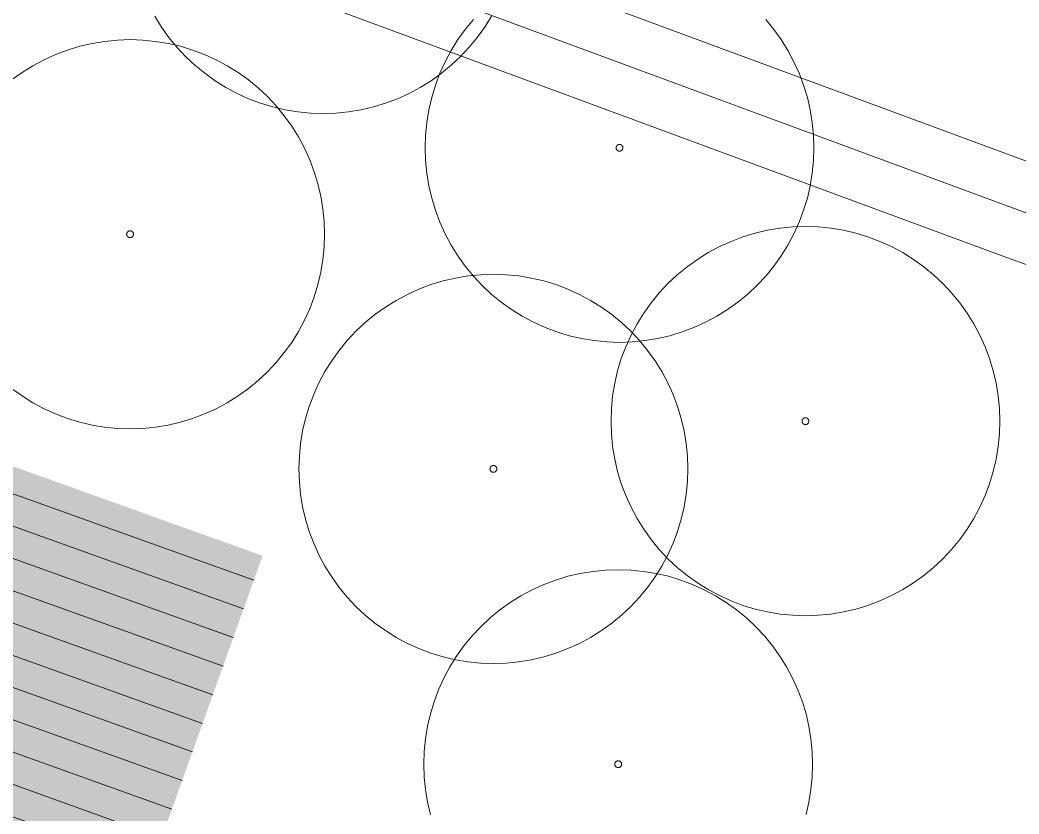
# Model space of a CAD drawing. Header units: inches. Extents: x 501854 to 503583, y 4345579 to 4347155.
# Drawn here: x 502503.23 to 502523.78, y 4346448.13 to 4346464.46 of the extents above; entities that cross this region are included whole.
import ezdxf

# ---------------------------------------------------------------- set-up
doc = ezdxf.new("R2010")
doc.units = ezdxf.units.IN
doc.header["$MEASUREMENT"] = 0
for name, color, linetype, lineweight in [('cp_alberi_linea', 252, 'Continuous', 9), ('cp_canne_tratteggio', 16, 'Continuous', 0), ('cp_piattaforme_tratteggio', 16, 'Continuous', 0), ('cp_recinzioni leggere_linea', 132, 'Continuous', 9), ('cp_retino nav', 124, 'Continuous', 13), ('cp_vegetazione_linee', 34, 'Continuous', 5)]:
    doc.layers.add(name, color=color, linetype=linetype, lineweight=lineweight)

msp = doc.modelspace()

# ---------------------------------------------------------------- hatches: boundary and pattern name
at = {"layer": 'cp_canne_tratteggio', "lineweight": 25}
h = msp.add_hatch(dxfattribs=at)
h.set_pattern_fill('AR-SAND', color=256, scale=1.5, angle=25)
h.set_pattern_definition([(64.2604, (502743.642, 4346446.89), (-1.385729, 2.538138), [0, -2.28, 0, -2.55, 0, -2.4375]), (34.2604, (502743.642, 4346446.89), (0.464291, 4.97512), [0, -1.23, 0, -2.055, 0, -0.7875]), (354.2604, (502741.9946, 4346446.0592), (4.167091, 2.1108425), [0, -0.75, 0, -2.7, 0, -3.525]), (344.2604, (502741.9946, 4346446.059), (3.433469, 3.205822), [0, -0.375, 0, -1.77, 0, -2.025])])
h.paths.add_polyline_path([(501986.281, 4346399.105), (501992.935, 4346401.656, -0.087858), (502078.709, 4346409.996), (502055.176, 4346414.128), (502047.071, 4346414.128), (502025.651, 4346411.815), (502013.493, 4346410.948), (502005.099, 4346407.913), (501993.376, 4346406.178), (501985.56, 4346402.565), (501978.787, 4346403.354), (501975.795, 4346402.313), (501965.994, 4346398.9), (501964.513, 4346399.967), (501961.036, 4346399.377), (501962.485, 4346390.561), (501963.844, 4346390.744), (501967.866, 4346392.12), (501971.252, 4346393.39), (501974.533, 4346394.66), (501979.402, 4346396.565)])
h.paths.add_polyline_path([(502122.318, 4346406.595), (502113.821, 4346407.327), (502102.834, 4346410.692), (502094.776, 4346410.253), (502093.479, 4346408.389, -0.035951), (502128.187, 4346400.979, 0.258775), (502196.159, 4346400.784, -0.063887), (502290.862, 4346433.897), (502290.862, 4346435.079), (502280.765, 4346435.569), (502257.539, 4346429.251), (502239.698, 4346421.898), (502222.613, 4346417.467), (502208.549, 4346409.046), (502193.63, 4346406.067), (502190.347, 4346403.683), (502187.363, 4346401.001), (502176.025, 4346397.127), (502167.371, 4346396.68), (502159.464, 4346394.892), (502138.873, 4346399.28), (502134.918, 4346402.791)])
h.paths.add_polyline_path([(502082.177, 4346412.009), (502078.709, 4346409.996, -0.015034), (502093.479, 4346408.389)])
h.paths.add_polyline_path([(502353.44, 4346437.805), (502354.244, 4346437.9), (502354.964, 4346438.069), (502355.547, 4346438.302), (502356.563, 4346438.725), (502358.087, 4346439.318), (502361.452, 4346440.821), (502363.483, 4346441.012), (502364.457, 4346441.117), (502365.369, 4346441.35), (502367.418, 4346442.095), (502371.102, 4346442.109), (502371.631, 4346442.175), (502372.491, 4346442.44), (502374.304, 4346443.293), (502376.262, 4346443.763), (502378.312, 4346444.093), (502380.584, 4346444.453), (502380.673, 4346444.471), (502380.76, 4346444.498), (502383.669, 4346445.521), (502386.395, 4346446.699), (502394.491, 4346449.874), (502399.095, 4346451.621), (502406.16, 4346454.081), (502409.811, 4346455.272), (502413.541, 4346456.463), (502419.206, 4346458.222), (502423.489, 4346459.318), (502428.518, 4346459.416), (502430.836, 4346458.9), (502430.914, 4346458.886), (502430.993, 4346458.878), (502431.073, 4346458.876), (502431.153, 4346458.881), (502433.057, 4346459.071), (502434.565, 4346459.23), (502436.708, 4346459.151), (502440.607, 4346458.851), (502442.907, 4346458.276), (502445.462, 4346456.328), (502446.313, 4346455.579), (502447.979, 4346454.316), (502448.702, 4346453.847), (502450.589, 4346452.859), (502452.556, 4346450.76), (502453.244, 4346450.469), (502454.62, 4346450.311), (502456.632, 4346450.578), (502458.764, 4346451.027), (502461.394, 4346450.896), (502463.775, 4346450.816), (502465.978, 4346450.824), (502468.141, 4346450.737), (502472.745, 4346450.975), (502476.475, 4346451.055), (502480.67, 4346450.872), (502484.119, 4346450.105), (502484.594, 4346449.605), (502485.876, 4346449.214), (502487.584, 4346449.214), (502487.954, 4346450.248), (502482.423, 4346452.229), (502477.963, 4346453.837), (502471.707, 4346453.775), (502467.867, 4346453.899), (502462.23, 4346454.085), (502449.304, 4346457.705), (502448.036, 4346460.08), (502444.59, 4346462.583), (502438.482, 4346461.957), (502425.325, 4346461.645), (502408.566, 4346456.483), (502391.651, 4346451.165), (502384.446, 4346450.383), (502375.519, 4346446.941), (502356.375, 4346443.499), (502353.164, 4346441.458), (502348.98, 4346439.32), (502335.746, 4346437.863), (502321.539, 4346434.462), (502311.987, 4346435.116), (502308.869, 4346435.113), (502308.869, 4346433.462), (502311.87, 4346433.28), (502313.105, 4346433.175), (502317.259, 4346432.963), (502320.022, 4346432.81), (502320.095, 4346432.809), (502320.167, 4346432.813), (502320.184, 4346432.815), (502323.397, 4346433.772), (502326.917, 4346434.228), (502330.279, 4346434.155), (502330.79, 4346434.216), (502333.195, 4346434.963), (502334.981, 4346434.82), (502336.092, 4346434.851), (502337.68, 4346434.851), (502339.823, 4346435.014), (502342.598, 4346435.624), (502344.93, 4346435.846), (502347.955, 4346436.558), (502349.731, 4346437.279), (502351.928, 4346437.686)])
h.paths.add_polyline_path([(502768.185, 4346429.638), (502763.485, 4346428.055), (502757.435, 4346427.839), (502754.975, 4346427.752), (502747.195, 4346428.991), (502747.239, 4346427.582), (502750.564, 4346426.502), (502752.866, 4346426.184), (502755.644, 4346426.105), (502757.708, 4346426.263), (502759.613, 4346426.581), (502761.915, 4346426.978), (502764.058, 4346426.978), (502766.36, 4346427.057), (502768.257, 4346427.328)])
at = {"layer": 'cp_piattaforme_tratteggio'}
h = msp.add_hatch(dxfattribs=at)
h.set_pattern_fill('ANSI31', color=256, scale=5, angle=-225)
h.set_pattern_definition([(160.2992, (502484.5595, 4346440.7671), (-0.210693, -0.588416), [])])
h.paths.add_polyline_path([(502508.221, 4346453.442), (502491.271, 4346459.512), (502488.406, 4346451.509), (502488.406, 4346451.509), (502487.732, 4346449.626), (502484.559, 4346440.767), (502501.509, 4346434.698), (502505.356, 4346445.44)])
h.paths.add_polyline_path([(502502.731, 4346447.007), (502499.696, 4346438.534), (502488.394, 4346442.581), (502491.414, 4346451.011), (502491.429, 4346451.054)], flags=16)
at = {"layer": 'cp_retino nav'}
h = msp.add_hatch(color=256, dxfattribs=at)
h.dxf.hatch_style = 1
h.paths.add_polyline_path([(502488.406, 4346451.509), (502488.406, 4346451.509), (502487.732, 4346449.626), (502484.559, 4346440.767), (502501.509, 4346434.698), (502505.356, 4346445.44), (502505.556, 4346445.998), (502505.555, 4346445.998), (502506.23, 4346447.88), (502508.221, 4346453.442), (502500.733, 4346456.124), (502500.693, 4346456.036), (502500.57, 4346455.805), (502500.432, 4346455.583), (502500.279, 4346455.37), (502500.113, 4346455.168), (502499.934, 4346454.977), (502499.743, 4346454.798), (502499.541, 4346454.632), (502499.328, 4346454.48), (502499.106, 4346454.341), (502498.875, 4346454.218), (502498.637, 4346454.11), (502498.392, 4346454.018), (502498.141, 4346453.942), (502497.886, 4346453.882), (502497.628, 4346453.84), (502497.368, 4346453.814), (502497.106, 4346453.805), (502496.844, 4346453.814), (502496.584, 4346453.84), (502496.326, 4346453.882), (502496.071, 4346453.942), (502495.82, 4346454.018), (502495.575, 4346454.11), (502495.337, 4346454.218), (502495.106, 4346454.341), (502494.884, 4346454.48), (502494.671, 4346454.632), (502494.469, 4346454.798), (502494.277, 4346454.977), (502494.099, 4346455.168), (502493.932, 4346455.37), (502493.78, 4346455.583), (502493.642, 4346455.805), (502493.518, 4346456.036), (502493.41, 4346456.275), (502493.318, 4346456.52), (502493.242, 4346456.77), (502493.183, 4346457.025), (502493.14, 4346457.283), (502493.114, 4346457.544), (502493.106, 4346457.805), (502493.114, 4346458.067), (502493.14, 4346458.328), (502493.183, 4346458.586), (502493.235, 4346458.809), (502491.271, 4346459.512)])
h.paths.add_polyline_path([(502491.429, 4346451.054), (502502.731, 4346447.007), (502499.696, 4346438.534), (502488.394, 4346442.581), (502491.414, 4346451.011)], flags=16)

# ---------------------------------------------------------------- linework, layer by layer
at = {"layer": 'cp_alberi_linea'}
for points in [[(502506.002, 4346464.534), (502506.14, 4346464.312), (502506.292, 4346464.099), (502506.459, 4346463.897), (502506.637, 4346463.706), (502506.829, 4346463.527), (502507.031, 4346463.361), (502507.244, 4346463.208), (502507.466, 4346463.07), (502507.697, 4346462.947), (502507.935, 4346462.839), (502508.18, 4346462.746), (502508.431, 4346462.67), (502508.686, 4346462.611), (502508.944, 4346462.568), (502509.204, 4346462.543), (502509.466, 4346462.534), (502509.728, 4346462.543), (502509.988, 4346462.568), (502510.246, 4346462.611), (502510.501, 4346462.67), (502510.752, 4346462.746), (502510.997, 4346462.839), (502511.235, 4346462.947), (502511.466, 4346463.07), (502511.688, 4346463.208), (502511.901, 4346463.361), (502512.103, 4346463.527), (502512.294, 4346463.706), (502512.473, 4346463.897), (502512.639, 4346464.099), (502512.792, 4346464.312), (502512.93, 4346464.534)], [(502512.557, 4346464.468), (502512.391, 4346464.265), (502512.238, 4346464.053), (502512.1, 4346463.83), (502511.977, 4346463.599), (502511.868, 4346463.361), (502511.776, 4346463.116), (502511.7, 4346462.866), (502511.641, 4346462.611), (502511.598, 4346462.352), (502511.573, 4346462.092), (502511.564, 4346461.83), (502511.573, 4346461.569), (502511.598, 4346461.308), (502511.641, 4346461.05), (502511.7, 4346460.795), (502511.776, 4346460.545), (502511.868, 4346460.3), (502511.977, 4346460.061), (502512.1, 4346459.83), (502512.238, 4346459.608), (502512.391, 4346459.395), (502512.557, 4346459.193), (502512.736, 4346459.002), (502512.927, 4346458.823), (502513.129, 4346458.657), (502513.342, 4346458.504), (502513.564, 4346458.366), (502513.795, 4346458.243), (502514.033, 4346458.135), (502514.278, 4346458.043), (502514.529, 4346457.967), (502514.784, 4346457.907), (502515.042, 4346457.865), (502515.302, 4346457.839), (502515.564, 4346457.83), (502515.826, 4346457.839), (502516.086, 4346457.865), (502516.344, 4346457.907), (502516.599, 4346457.967), (502516.85, 4346458.043), (502517.095, 4346458.135), (502517.333, 4346458.243), (502517.564, 4346458.366), (502517.786, 4346458.504), (502517.999, 4346458.657), (502518.201, 4346458.823), (502518.392, 4346459.002), (502518.571, 4346459.193), (502518.737, 4346459.395), (502518.89, 4346459.608), (502519.028, 4346459.83), (502519.151, 4346460.061), (502519.26, 4346460.3), (502519.352, 4346460.545), (502519.428, 4346460.795), (502519.487, 4346461.05), (502519.53, 4346461.308), (502519.555, 4346461.569), (502519.564, 4346461.83), (502519.555, 4346462.092), (502519.53, 4346462.352), (502519.487, 4346462.611), (502519.428, 4346462.866), (502519.352, 4346463.116), (502519.26, 4346463.361), (502519.151, 4346463.599), (502519.028, 4346463.83), (502518.89, 4346464.053), (502518.737, 4346464.265), (502518.571, 4346464.468)], [(502503.06, 4346456.879), (502503.273, 4346456.727), (502503.495, 4346456.589), (502503.726, 4346456.465), (502503.964, 4346456.357), (502504.209, 4346456.265), (502504.46, 4346456.189), (502504.715, 4346456.13), (502504.973, 4346456.087), (502505.234, 4346456.061), (502505.495, 4346456.053), (502505.757, 4346456.061), (502506.017, 4346456.087), (502506.276, 4346456.13), (502506.53, 4346456.189), (502506.781, 4346456.265), (502507.026, 4346456.357), (502507.264, 4346456.465), (502507.495, 4346456.589), (502507.717, 4346456.727), (502507.93, 4346456.879), (502508.133, 4346457.045), (502508.324, 4346457.224), (502508.503, 4346457.415), (502508.669, 4346457.618), (502508.821, 4346457.83), (502508.959, 4346458.053), (502509.083, 4346458.284), (502509.191, 4346458.522), (502509.283, 4346458.767), (502509.359, 4346459.017), (502509.418, 4346459.272), (502509.461, 4346459.531), (502509.487, 4346459.791), (502509.495, 4346460.053), (502509.487, 4346460.314), (502509.461, 4346460.575), (502509.418, 4346460.833), (502509.359, 4346461.088), (502509.283, 4346461.338), (502509.191, 4346461.583), (502509.083, 4346461.822), (502508.959, 4346462.053), (502508.821, 4346462.275), (502508.669, 4346462.488), (502508.503, 4346462.69), (502508.324, 4346462.881), (502508.133, 4346463.06), (502507.93, 4346463.226), (502507.717, 4346463.379), (502507.495, 4346463.517), (502507.264, 4346463.64), (502507.026, 4346463.748), (502506.781, 4346463.84), (502506.53, 4346463.916), (502506.276, 4346463.976), (502506.017, 4346464.018), (502505.757, 4346464.044), (502505.495, 4346464.053), (502505.234, 4346464.044), (502504.973, 4346464.018), (502504.715, 4346463.976), (502504.46, 4346463.916), (502504.209, 4346463.84), (502503.964, 4346463.748), (502503.726, 4346463.64), (502503.495, 4346463.517), (502503.273, 4346463.379), (502503.06, 4346463.226)], [(502505.393, 4346454.455), (502505.393, 4346454.455)], [(502519.401, 4346448.121), (502519.46, 4346448.376), (502519.503, 4346448.634), (502519.529, 4346448.894), (502519.537, 4346449.156), (502519.529, 4346449.417), (502519.503, 4346449.678), (502519.46, 4346449.936), (502519.401, 4346450.191), (502519.325, 4346450.442), (502519.233, 4346450.687), (502519.125, 4346450.925), (502519.001, 4346451.156), (502518.863, 4346451.378), (502518.711, 4346451.591), (502518.544, 4346451.793), (502518.366, 4346451.984), (502518.174, 4346452.163), (502517.972, 4346452.329), (502517.759, 4346452.482), (502517.537, 4346452.62), (502517.306, 4346452.743), (502517.068, 4346452.851), (502516.823, 4346452.944), (502516.572, 4346453.02), (502516.317, 4346453.079), (502516.059, 4346453.122), (502515.799, 4346453.147), (502515.537, 4346453.156), (502515.275, 4346453.147), (502515.015, 4346453.122), (502514.757, 4346453.079), (502514.502, 4346453.02), (502514.251, 4346452.944), (502514.006, 4346452.851), (502513.768, 4346452.743), (502513.537, 4346452.62), (502513.315, 4346452.482), (502513.102, 4346452.329), (502512.9, 4346452.163), (502512.709, 4346451.984), (502512.53, 4346451.793), (502512.364, 4346451.591), (502512.211, 4346451.378), (502512.073, 4346451.156), (502511.95, 4346450.925), (502511.842, 4346450.687), (502511.749, 4346450.442), (502511.673, 4346450.191), (502511.614, 4346449.936), (502511.571, 4346449.678), (502511.546, 4346449.417), (502511.537, 4346449.156), (502511.546, 4346448.894), (502511.571, 4346448.634), (502511.614, 4346448.376), (502511.673, 4346448.121)]]:
    msp.add_lwpolyline(points, dxfattribs=at)
for points in [[(502515.634, 4346461.835), (502515.633, 4346461.839), (502515.633, 4346461.844), (502515.632, 4346461.848), (502515.63, 4346461.853), (502515.629, 4346461.857), (502515.627, 4346461.861), (502515.625, 4346461.865), (502515.622, 4346461.869), (502515.62, 4346461.873), (502515.617, 4346461.877), (502515.614, 4346461.88), (502515.61, 4346461.883), (502515.607, 4346461.886), (502515.603, 4346461.889), (502515.599, 4346461.891), (502515.595, 4346461.893), (502515.591, 4346461.895), (502515.587, 4346461.897), (502515.582, 4346461.898), (502515.578, 4346461.899), (502515.573, 4346461.9), (502515.569, 4346461.9), (502515.564, 4346461.9), (502515.559, 4346461.9), (502515.555, 4346461.9), (502515.55, 4346461.899), (502515.546, 4346461.898), (502515.541, 4346461.897), (502515.537, 4346461.895), (502515.533, 4346461.893), (502515.529, 4346461.891), (502515.525, 4346461.889), (502515.521, 4346461.886), (502515.518, 4346461.883), (502515.514, 4346461.88), (502515.511, 4346461.877), (502515.508, 4346461.873), (502515.506, 4346461.869), (502515.503, 4346461.865), (502515.501, 4346461.861), (502515.499, 4346461.857), (502515.498, 4346461.853), (502515.496, 4346461.848), (502515.495, 4346461.844), (502515.494, 4346461.839), (502515.494, 4346461.835), (502515.494, 4346461.83), (502515.494, 4346461.826), (502515.494, 4346461.821), (502515.495, 4346461.817), (502515.496, 4346461.812), (502515.498, 4346461.808), (502515.499, 4346461.803), (502515.501, 4346461.799), (502515.503, 4346461.795), (502515.506, 4346461.791), (502515.508, 4346461.788), (502515.511, 4346461.784), (502515.514, 4346461.781), (502515.518, 4346461.778), (502515.521, 4346461.775), (502515.525, 4346461.772), (502515.529, 4346461.77), (502515.533, 4346461.767), (502515.537, 4346461.766), (502515.541, 4346461.764), (502515.546, 4346461.763), (502515.55, 4346461.762), (502515.555, 4346461.761), (502515.559, 4346461.76), (502515.564, 4346461.76), (502515.569, 4346461.76), (502515.573, 4346461.761), (502515.578, 4346461.762), (502515.582, 4346461.763), (502515.587, 4346461.764), (502515.591, 4346461.766), (502515.595, 4346461.767), (502515.599, 4346461.77), (502515.603, 4346461.772), (502515.607, 4346461.775), (502515.61, 4346461.778), (502515.614, 4346461.781), (502515.617, 4346461.784), (502515.62, 4346461.788), (502515.622, 4346461.791), (502515.625, 4346461.795), (502515.627, 4346461.799), (502515.629, 4346461.803), (502515.63, 4346461.808), (502515.632, 4346461.812), (502515.633, 4346461.817), (502515.633, 4346461.821), (502515.634, 4346461.826), (502515.634, 4346461.83)], [(502505.565, 4346460.053), (502505.565, 4346460.057), (502505.565, 4346460.062), (502505.564, 4346460.066), (502505.563, 4346460.071), (502505.562, 4346460.075), (502505.56, 4346460.08), (502505.558, 4346460.084), (502505.556, 4346460.088), (502505.553, 4346460.092), (502505.551, 4346460.095), (502505.548, 4346460.099), (502505.545, 4346460.102), (502505.541, 4346460.105), (502505.538, 4346460.108), (502505.534, 4346460.111), (502505.53, 4346460.113), (502505.526, 4346460.116), (502505.522, 4346460.117), (502505.518, 4346460.119), (502505.513, 4346460.12), (502505.509, 4346460.121), (502505.504, 4346460.122), (502505.5, 4346460.123), (502505.495, 4346460.123), (502505.491, 4346460.123), (502505.486, 4346460.122), (502505.482, 4346460.121), (502505.477, 4346460.12), (502505.473, 4346460.119), (502505.468, 4346460.117), (502505.464, 4346460.116), (502505.46, 4346460.113), (502505.456, 4346460.111), (502505.453, 4346460.108), (502505.449, 4346460.105), (502505.446, 4346460.102), (502505.443, 4346460.099), (502505.44, 4346460.095), (502505.437, 4346460.092), (502505.435, 4346460.088), (502505.432, 4346460.084), (502505.43, 4346460.08), (502505.429, 4346460.075), (502505.427, 4346460.071), (502505.426, 4346460.066), (502505.426, 4346460.062), (502505.425, 4346460.057), (502505.425, 4346460.053), (502505.425, 4346460.048), (502505.426, 4346460.044), (502505.426, 4346460.039), (502505.427, 4346460.035), (502505.429, 4346460.03), (502505.43, 4346460.026), (502505.432, 4346460.022), (502505.435, 4346460.018), (502505.437, 4346460.014), (502505.44, 4346460.01), (502505.443, 4346460.006), (502505.446, 4346460.003), (502505.449, 4346460), (502505.453, 4346459.997), (502505.456, 4346459.994), (502505.46, 4346459.992), (502505.464, 4346459.99), (502505.468, 4346459.988), (502505.473, 4346459.986), (502505.477, 4346459.985), (502505.482, 4346459.984), (502505.486, 4346459.983), (502505.491, 4346459.983), (502505.495, 4346459.983), (502505.5, 4346459.983), (502505.504, 4346459.983), (502505.509, 4346459.984), (502505.513, 4346459.985), (502505.518, 4346459.986), (502505.522, 4346459.988), (502505.526, 4346459.99), (502505.53, 4346459.992), (502505.534, 4346459.994), (502505.538, 4346459.997), (502505.541, 4346460), (502505.545, 4346460.003), (502505.548, 4346460.006), (502505.551, 4346460.01), (502505.553, 4346460.014), (502505.556, 4346460.018), (502505.558, 4346460.022), (502505.56, 4346460.026), (502505.562, 4346460.03), (502505.563, 4346460.035), (502505.564, 4346460.039), (502505.565, 4346460.044), (502505.565, 4346460.048)], [(502523.389, 4346456.21), (502523.38, 4346456.472), (502523.355, 4346456.732), (502523.312, 4346456.991), (502523.253, 4346457.246), (502523.177, 4346457.496), (502523.084, 4346457.741), (502522.976, 4346457.979), (502522.853, 4346458.21), (502522.715, 4346458.433), (502522.562, 4346458.645), (502522.396, 4346458.848), (502522.217, 4346459.039), (502522.026, 4346459.218), (502521.824, 4346459.384), (502521.611, 4346459.536), (502521.389, 4346459.674), (502521.158, 4346459.798), (502520.92, 4346459.906), (502520.675, 4346459.998), (502520.424, 4346460.074), (502520.169, 4346460.133), (502519.911, 4346460.176), (502519.651, 4346460.202), (502519.389, 4346460.21), (502519.127, 4346460.202), (502518.867, 4346460.176), (502518.609, 4346460.133), (502518.354, 4346460.074), (502518.103, 4346459.998), (502517.858, 4346459.906), (502517.62, 4346459.798), (502517.389, 4346459.674), (502517.167, 4346459.536), (502516.954, 4346459.384), (502516.752, 4346459.218), (502516.561, 4346459.039), (502516.382, 4346458.848), (502516.216, 4346458.645), (502516.063, 4346458.433), (502515.925, 4346458.21), (502515.801, 4346457.979), (502515.693, 4346457.741), (502515.601, 4346457.496), (502515.525, 4346457.246), (502515.466, 4346456.991), (502515.423, 4346456.732), (502515.398, 4346456.472), (502515.389, 4346456.21), (502515.398, 4346455.949), (502515.423, 4346455.688), (502515.466, 4346455.43), (502515.525, 4346455.175), (502515.601, 4346454.924), (502515.693, 4346454.68), (502515.801, 4346454.441), (502515.925, 4346454.21), (502516.063, 4346453.988), (502516.216, 4346453.775), (502516.382, 4346453.573), (502516.561, 4346453.382), (502516.752, 4346453.203), (502516.954, 4346453.037), (502517.167, 4346452.884), (502517.389, 4346452.746), (502517.62, 4346452.623), (502517.858, 4346452.515), (502518.103, 4346452.423), (502518.354, 4346452.347), (502518.609, 4346452.287), (502518.867, 4346452.244), (502519.127, 4346452.219), (502519.389, 4346452.21), (502519.651, 4346452.219), (502519.911, 4346452.244), (502520.169, 4346452.287), (502520.424, 4346452.347), (502520.675, 4346452.423), (502520.92, 4346452.515), (502521.158, 4346452.623), (502521.389, 4346452.746), (502521.611, 4346452.884), (502521.824, 4346453.037), (502522.026, 4346453.203), (502522.217, 4346453.382), (502522.396, 4346453.573), (502522.562, 4346453.775), (502522.715, 4346453.988), (502522.853, 4346454.21), (502522.976, 4346454.441), (502523.084, 4346454.68), (502523.177, 4346454.924), (502523.253, 4346455.175), (502523.312, 4346455.43), (502523.355, 4346455.688), (502523.38, 4346455.949)], [(502516.97, 4346455.229), (502516.961, 4346455.49), (502516.935, 4346455.751), (502516.893, 4346456.009), (502516.833, 4346456.264), (502516.757, 4346456.514), (502516.665, 4346456.759), (502516.557, 4346456.998), (502516.434, 4346457.229), (502516.295, 4346457.451), (502516.143, 4346457.664), (502515.977, 4346457.866), (502515.798, 4346458.057), (502515.607, 4346458.236), (502515.405, 4346458.402), (502515.192, 4346458.554), (502514.97, 4346458.693), (502514.739, 4346458.816), (502514.5, 4346458.924), (502514.255, 4346459.016), (502514.005, 4346459.092), (502513.75, 4346459.152), (502513.492, 4346459.194), (502513.231, 4346459.22), (502512.97, 4346459.229), (502512.708, 4346459.22), (502512.447, 4346459.194), (502512.189, 4346459.152), (502511.934, 4346459.092), (502511.684, 4346459.016), (502511.439, 4346458.924), (502511.2, 4346458.816), (502510.97, 4346458.693), (502510.747, 4346458.554), (502510.534, 4346458.402), (502510.332, 4346458.236), (502510.141, 4346458.057), (502509.962, 4346457.866), (502509.796, 4346457.664), (502509.644, 4346457.451), (502509.505, 4346457.229), (502509.382, 4346456.998), (502509.274, 4346456.759), (502509.182, 4346456.514), (502509.106, 4346456.264), (502509.046, 4346456.009), (502509.004, 4346455.751), (502508.978, 4346455.49), (502508.97, 4346455.229), (502508.978, 4346454.967), (502509.004, 4346454.706), (502509.046, 4346454.448), (502509.106, 4346454.193), (502509.182, 4346453.943), (502509.274, 4346453.698), (502509.382, 4346453.459), (502509.505, 4346453.229), (502509.644, 4346453.006), (502509.796, 4346452.793), (502509.962, 4346452.591), (502510.141, 4346452.4), (502510.332, 4346452.221), (502510.534, 4346452.055), (502510.747, 4346451.903), (502510.97, 4346451.764), (502511.2, 4346451.641), (502511.439, 4346451.533), (502511.684, 4346451.441), (502511.934, 4346451.365), (502512.189, 4346451.305), (502512.447, 4346451.263), (502512.708, 4346451.237), (502512.97, 4346451.229), (502513.231, 4346451.237), (502513.492, 4346451.263), (502513.75, 4346451.305), (502514.005, 4346451.365), (502514.255, 4346451.441), (502514.5, 4346451.533), (502514.739, 4346451.641), (502514.97, 4346451.764), (502515.192, 4346451.903), (502515.405, 4346452.055), (502515.607, 4346452.221), (502515.798, 4346452.4), (502515.977, 4346452.591), (502516.143, 4346452.793), (502516.295, 4346453.006), (502516.434, 4346453.229), (502516.557, 4346453.459), (502516.665, 4346453.698), (502516.757, 4346453.943), (502516.833, 4346454.193), (502516.893, 4346454.448), (502516.935, 4346454.706), (502516.961, 4346454.967)], [(502519.459, 4346456.21), (502519.459, 4346456.215), (502519.458, 4346456.219), (502519.458, 4346456.224), (502519.457, 4346456.228), (502519.455, 4346456.233), (502519.454, 4346456.237), (502519.452, 4346456.241), (502519.45, 4346456.245), (502519.447, 4346456.249), (502519.445, 4346456.253), (502519.442, 4346456.256), (502519.439, 4346456.26), (502519.435, 4346456.263), (502519.432, 4346456.266), (502519.428, 4346456.269), (502519.424, 4346456.271), (502519.42, 4346456.273), (502519.416, 4346456.275), (502519.411, 4346456.277), (502519.407, 4346456.278), (502519.403, 4346456.279), (502519.398, 4346456.28), (502519.394, 4346456.28), (502519.389, 4346456.28), (502519.384, 4346456.28), (502519.38, 4346456.28), (502519.375, 4346456.279), (502519.371, 4346456.278), (502519.366, 4346456.277), (502519.362, 4346456.275), (502519.358, 4346456.273), (502519.354, 4346456.271), (502519.35, 4346456.269), (502519.346, 4346456.266), (502519.343, 4346456.263), (502519.339, 4346456.26), (502519.336, 4346456.256), (502519.333, 4346456.253), (502519.331, 4346456.249), (502519.328, 4346456.245), (502519.326, 4346456.241), (502519.324, 4346456.237), (502519.323, 4346456.233), (502519.321, 4346456.228), (502519.32, 4346456.224), (502519.319, 4346456.219), (502519.319, 4346456.215), (502519.319, 4346456.21), (502519.319, 4346456.206), (502519.319, 4346456.201), (502519.32, 4346456.197), (502519.321, 4346456.192), (502519.323, 4346456.188), (502519.324, 4346456.183), (502519.326, 4346456.179), (502519.328, 4346456.175), (502519.331, 4346456.171), (502519.333, 4346456.168), (502519.336, 4346456.164), (502519.339, 4346456.161), (502519.343, 4346456.158), (502519.346, 4346456.155), (502519.35, 4346456.152), (502519.354, 4346456.15), (502519.358, 4346456.147), (502519.362, 4346456.145), (502519.366, 4346456.144), (502519.371, 4346456.143), (502519.375, 4346456.141), (502519.38, 4346456.141), (502519.384, 4346456.14), (502519.389, 4346456.14), (502519.394, 4346456.14), (502519.398, 4346456.141), (502519.403, 4346456.141), (502519.407, 4346456.143), (502519.411, 4346456.144), (502519.416, 4346456.145), (502519.42, 4346456.147), (502519.424, 4346456.15), (502519.428, 4346456.152), (502519.432, 4346456.155), (502519.435, 4346456.158), (502519.439, 4346456.161), (502519.442, 4346456.164), (502519.445, 4346456.168), (502519.447, 4346456.171), (502519.45, 4346456.175), (502519.452, 4346456.179), (502519.454, 4346456.183), (502519.455, 4346456.188), (502519.457, 4346456.192), (502519.458, 4346456.197), (502519.458, 4346456.201), (502519.459, 4346456.206)], [(502513.04, 4346455.229), (502513.039, 4346455.233), (502513.039, 4346455.238), (502513.038, 4346455.242), (502513.037, 4346455.247), (502513.036, 4346455.251), (502513.034, 4346455.255), (502513.032, 4346455.26), (502513.03, 4346455.264), (502513.028, 4346455.267), (502513.025, 4346455.271), (502513.022, 4346455.275), (502513.019, 4346455.278), (502513.016, 4346455.281), (502513.012, 4346455.284), (502513.008, 4346455.287), (502513.005, 4346455.289), (502513.001, 4346455.291), (502512.996, 4346455.293), (502512.992, 4346455.295), (502512.988, 4346455.296), (502512.983, 4346455.297), (502512.979, 4346455.298), (502512.974, 4346455.298), (502512.97, 4346455.299), (502512.965, 4346455.298), (502512.96, 4346455.298), (502512.956, 4346455.297), (502512.951, 4346455.296), (502512.947, 4346455.295), (502512.943, 4346455.293), (502512.939, 4346455.291), (502512.934, 4346455.289), (502512.931, 4346455.287), (502512.927, 4346455.284), (502512.923, 4346455.281), (502512.92, 4346455.278), (502512.917, 4346455.275), (502512.914, 4346455.271), (502512.911, 4346455.267), (502512.909, 4346455.264), (502512.907, 4346455.26), (502512.905, 4346455.255), (502512.903, 4346455.251), (502512.902, 4346455.247), (502512.901, 4346455.242), (502512.9, 4346455.238), (502512.9, 4346455.233), (502512.899, 4346455.229), (502512.9, 4346455.224), (502512.9, 4346455.219), (502512.901, 4346455.215), (502512.902, 4346455.21), (502512.903, 4346455.206), (502512.905, 4346455.202), (502512.907, 4346455.198), (502512.909, 4346455.193), (502512.911, 4346455.19), (502512.914, 4346455.186), (502512.917, 4346455.182), (502512.92, 4346455.179), (502512.923, 4346455.176), (502512.927, 4346455.173), (502512.931, 4346455.17), (502512.934, 4346455.168), (502512.939, 4346455.166), (502512.943, 4346455.164), (502512.947, 4346455.162), (502512.951, 4346455.161), (502512.956, 4346455.16), (502512.96, 4346455.159), (502512.965, 4346455.159), (502512.97, 4346455.158), (502512.974, 4346455.159), (502512.979, 4346455.159), (502512.983, 4346455.16), (502512.988, 4346455.161), (502512.992, 4346455.162), (502512.996, 4346455.164), (502513.001, 4346455.166), (502513.005, 4346455.168), (502513.008, 4346455.17), (502513.012, 4346455.173), (502513.016, 4346455.176), (502513.019, 4346455.179), (502513.022, 4346455.182), (502513.025, 4346455.186), (502513.028, 4346455.19), (502513.03, 4346455.193), (502513.032, 4346455.198), (502513.034, 4346455.202), (502513.036, 4346455.206), (502513.037, 4346455.21), (502513.038, 4346455.215), (502513.039, 4346455.219), (502513.039, 4346455.224)], [(502515.607, 4346449.156), (502515.607, 4346449.16), (502515.607, 4346449.165), (502515.606, 4346449.17), (502515.605, 4346449.174), (502515.603, 4346449.178), (502515.602, 4346449.183), (502515.6, 4346449.187), (502515.598, 4346449.191), (502515.595, 4346449.195), (502515.593, 4346449.199), (502515.59, 4346449.202), (502515.587, 4346449.205), (502515.583, 4346449.209), (502515.58, 4346449.211), (502515.576, 4346449.214), (502515.572, 4346449.217), (502515.568, 4346449.219), (502515.564, 4346449.221), (502515.56, 4346449.222), (502515.555, 4346449.224), (502515.551, 4346449.225), (502515.546, 4346449.225), (502515.542, 4346449.226), (502515.537, 4346449.226), (502515.533, 4346449.226), (502515.528, 4346449.225), (502515.523, 4346449.225), (502515.519, 4346449.224), (502515.515, 4346449.222), (502515.51, 4346449.221), (502515.506, 4346449.219), (502515.502, 4346449.217), (502515.498, 4346449.214), (502515.494, 4346449.211), (502515.491, 4346449.209), (502515.488, 4346449.205), (502515.484, 4346449.202), (502515.481, 4346449.199), (502515.479, 4346449.195), (502515.476, 4346449.191), (502515.474, 4346449.187), (502515.472, 4346449.183), (502515.471, 4346449.178), (502515.469, 4346449.174), (502515.468, 4346449.17), (502515.468, 4346449.165), (502515.467, 4346449.16), (502515.467, 4346449.156), (502515.467, 4346449.151), (502515.468, 4346449.147), (502515.468, 4346449.142), (502515.469, 4346449.138), (502515.471, 4346449.133), (502515.472, 4346449.129), (502515.474, 4346449.125), (502515.476, 4346449.121), (502515.479, 4346449.117), (502515.481, 4346449.113), (502515.484, 4346449.11), (502515.488, 4346449.106), (502515.491, 4346449.103), (502515.494, 4346449.1), (502515.498, 4346449.098), (502515.502, 4346449.095), (502515.506, 4346449.093), (502515.51, 4346449.091), (502515.515, 4346449.089), (502515.519, 4346449.088), (502515.523, 4346449.087), (502515.528, 4346449.086), (502515.533, 4346449.086), (502515.537, 4346449.086), (502515.542, 4346449.086), (502515.546, 4346449.086), (502515.551, 4346449.087), (502515.555, 4346449.088), (502515.56, 4346449.089), (502515.564, 4346449.091), (502515.568, 4346449.093), (502515.572, 4346449.095), (502515.576, 4346449.098), (502515.58, 4346449.1), (502515.583, 4346449.103), (502515.587, 4346449.106), (502515.59, 4346449.11), (502515.593, 4346449.113), (502515.595, 4346449.117), (502515.598, 4346449.121), (502515.6, 4346449.125), (502515.602, 4346449.129), (502515.603, 4346449.133), (502515.605, 4346449.138), (502515.606, 4346449.142), (502515.607, 4346449.147), (502515.607, 4346449.151)]]:
    msp.add_lwpolyline(points, close=True, dxfattribs=at)
at = {"layer": 'cp_recinzioni leggere_linea'}
msp.add_lwpolyline([(502377.588, 4346478.245), (502388.545, 4346479.626), (502409.697, 4346482.858), (502429.071, 4346487.504), (502466.364, 4346482.898), (502483.137, 4346476.627), (502524.307, 4346461.417), (502547.138, 4346453.239), (502585.971, 4346448.386)], dxfattribs=at)
at = {"layer": 'cp_vegetazione_linee'}
for points in [[(502275.41, 4346462.555), (502317.466, 4346468.597), (502377.721, 4346477.254), (502388.683, 4346478.636), (502409.89, 4346481.876), (502429.128, 4346486.489), (502466.124, 4346481.92), (502482.789, 4346475.69), (502523.965, 4346460.477), (502546.904, 4346452.261), (502585.955, 4346447.38), (502606.038, 4346448.84), (502634.559, 4346450.563), (502659.979, 4346451.587), (502688.863, 4346451.853), (502722.539, 4346448.771)], [(502275.687, 4346461.585), (502317.608, 4346467.607), (502377.855, 4346476.263), (502388.821, 4346477.645), (502410.082, 4346480.894), (502429.185, 4346485.475), (502465.885, 4346480.942), (502482.44, 4346474.752), (502523.623, 4346459.537), (502546.671, 4346451.282), (502585.929, 4346446.376), (502606.104, 4346447.842), (502634.609, 4346449.564), (502660.004, 4346450.587), (502688.822, 4346450.853), (502722.448, 4346447.775)]]:
    msp.add_lwpolyline(points, dxfattribs=at)

doc.saveas('drawing.dxf')
